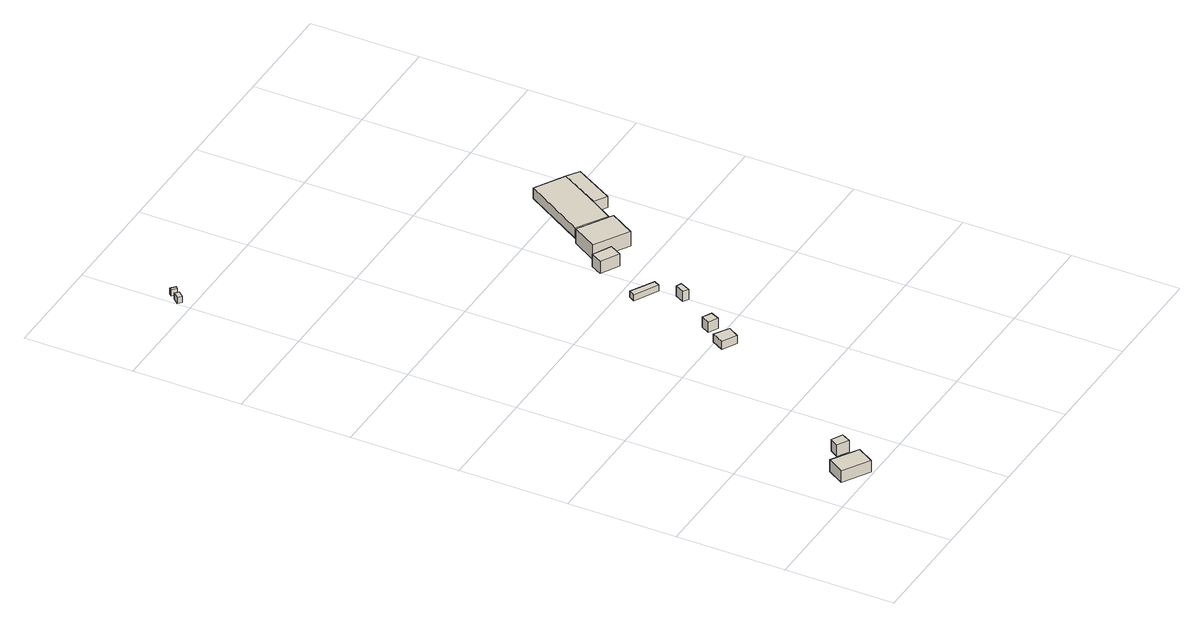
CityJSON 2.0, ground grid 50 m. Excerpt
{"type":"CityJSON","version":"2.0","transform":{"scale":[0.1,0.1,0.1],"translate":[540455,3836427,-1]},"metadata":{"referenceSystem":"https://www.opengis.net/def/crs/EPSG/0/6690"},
"CityObjects":{
"building1":{"type":"Building","attributes":{"class":"3001","measuredHeight":5.8,"BuildingDetailAttribute.specifiedBuildingCoverageRate":0.6,"BuildingDetailAttribute.surveyYear":2017,"BuildingTsunamiRiskAttribute.description":"1","BuildingTsunamiRiskAttribute.rank":"2","BuildingTsunamiRiskAttribute.depth":2.88,"BuildingHighTideRiskAttribute.description":"1","BuildingHighTideRiskAttribute.rank":"4","BuildingHighTideRiskAttribute.depth":5.85,"BuildingIDAttribute.prefecture":"27","BuildingIDAttribute.city":"27104"},"geometry":[{"type":"Solid","lod":"1","boundaries":[[[[0,1,2,3]],[[2,4,5,3]],[[1,6,4,2]],[[0,7,6,1]],[[3,5,7,0]],[[4,6,7,5]]]]}]},
"building2":{"type":"Building","attributes":{"計測周辺長":21.19,"1/2500図郭":56,"区名":"此花区","町丁目名称":"島屋６丁目","街区番号":1,"class":"3001","usage":"431","measuredHeight":5.8,"storeysAboveGround":1,"BuildingDetailAttribute.buildingRoofEdgeArea":27.81,"BuildingDetailAttribute.buildingStructureType":"610","BuildingDetailAttribute.buildingStructureOrgType":"2","BuildingDetailAttribute.detailedUsage":"1730","BuildingDetailAttribute.specifiedBuildingCoverageRate":0.6,"BuildingDetailAttribute.surveyYear":2017,"BuildingTsunamiRiskAttribute.description":"1","BuildingTsunamiRiskAttribute.rank":"2","BuildingTsunamiRiskAttribute.depth":2.92,"BuildingHighTideRiskAttribute.description":"1","BuildingHighTideRiskAttribute.rank":"4","BuildingHighTideRiskAttribute.depth":5.89,"BuildingIDAttribute.prefecture":"27","BuildingIDAttribute.city":"27104"},"geometry":[{"type":"Solid","lod":"1","boundaries":[[[[8,9,10,11]],[[10,12,13,11]],[[9,14,12,10]],[[8,15,14,9]],[[11,13,15,8]],[[12,14,15,13]]]]}]},
"building3":{"type":"Building","attributes":{"計測周辺長":11.34,"1/2500図郭":56,"区名":"此花区","町丁目名称":"島屋４丁目","街区番号":2,"class":"3001","usage":"401","storeysAboveGround":1,"BuildingDetailAttribute.buildingRoofEdgeArea":7.75,"BuildingDetailAttribute.buildingStructureType":"610","BuildingDetailAttribute.buildingStructureOrgType":"2","BuildingDetailAttribute.detailedUsage":"1350","BuildingDetailAttribute.specifiedBuildingCoverageRate":0.6,"BuildingDetailAttribute.surveyYear":2017,"BuildingTsunamiRiskAttribute.description":"1","BuildingTsunamiRiskAttribute.rank":"3","BuildingTsunamiRiskAttribute.depth":3.69,"BuildingHighTideRiskAttribute.description":"1","BuildingHighTideRiskAttribute.rank":"4","BuildingHighTideRiskAttribute.depth":6.83,"BuildingIDAttribute.prefecture":"27","BuildingIDAttribute.city":"27104"},"geometry":[{"type":"Solid","lod":"1","boundaries":[[[[16,17,18,19]],[[18,20,21,19]],[[17,22,20,18]],[[16,23,22,17]],[[19,21,23,16]],[[20,22,23,21]]]]}]},
"building4":{"type":"Building","attributes":{"class":"3001","BuildingDetailAttribute.specifiedBuildingCoverageRate":0.6,"BuildingDetailAttribute.surveyYear":2017,"BuildingTsunamiRiskAttribute.description":"1","BuildingTsunamiRiskAttribute.rank":"3","BuildingTsunamiRiskAttribute.depth":3.56,"BuildingHighTideRiskAttribute.description":"1","BuildingHighTideRiskAttribute.rank":"4","BuildingHighTideRiskAttribute.depth":6.7,"BuildingIDAttribute.prefecture":"27","BuildingIDAttribute.city":"27104"},"geometry":[{"type":"Solid","lod":"1","boundaries":[[[[24,25,26,27]],[[26,28,29,27]],[[25,30,28,26]],[[24,31,30,25]],[[27,29,31,24]],[[28,30,31,29]]]]}]},
"building5":{"type":"Building","attributes":{"計測周辺長":27.79,"1/2500図郭":56,"区名":"此花区","町丁目名称":"島屋６丁目","街区番号":1,"class":"3001","usage":"431","measuredHeight":3.8,"storeysAboveGround":1,"BuildingDetailAttribute.buildingRoofEdgeArea":47.72,"BuildingDetailAttribute.buildingStructureType":"610","BuildingDetailAttribute.buildingStructureOrgType":"2","BuildingDetailAttribute.detailedUsage":"1730","BuildingDetailAttribute.specifiedBuildingCoverageRate":0.6,"BuildingDetailAttribute.surveyYear":2017,"BuildingTsunamiRiskAttribute.description":"1","BuildingTsunamiRiskAttribute.rank":"2","BuildingTsunamiRiskAttribute.depth":2.8,"BuildingHighTideRiskAttribute.description":"1","BuildingHighTideRiskAttribute.rank":"4","BuildingHighTideRiskAttribute.depth":5.82,"BuildingIDAttribute.prefecture":"27","BuildingIDAttribute.city":"27104"},"geometry":[{"type":"Solid","lod":"1","boundaries":[[[[32,33,34,35]],[[34,36,37,35]],[[33,38,36,34]],[[32,39,38,33]],[[35,37,39,32]],[[36,38,39,37]]]]}]},
"building6":{"type":"Building","attributes":{"計測周辺長":18.9,"1/2500図郭":56,"区名":"此花区","町丁目名称":"島屋６丁目","街区番号":1,"class":"3001","usage":"431","measuredHeight":5.1,"storeysAboveGround":1,"BuildingDetailAttribute.buildingRoofEdgeArea":22.28,"BuildingDetailAttribute.buildingStructureType":"610","BuildingDetailAttribute.buildingStructureOrgType":"2","BuildingDetailAttribute.detailedUsage":"1730","BuildingDetailAttribute.specifiedBuildingCoverageRate":0.6,"BuildingDetailAttribute.surveyYear":2017,"BuildingTsunamiRiskAttribute.description":"1","BuildingTsunamiRiskAttribute.rank":"2","BuildingTsunamiRiskAttribute.depth":2.76,"BuildingHighTideRiskAttribute.description":"1","BuildingHighTideRiskAttribute.rank":"4","BuildingHighTideRiskAttribute.depth":5.79,"BuildingIDAttribute.prefecture":"27","BuildingIDAttribute.city":"27104"},"geometry":[{"type":"Solid","lod":"1","boundaries":[[[[40,41,42,43]],[[42,44,45,43]],[[41,46,44,42]],[[40,47,46,41]],[[43,45,47,40]],[[44,46,47,45]]]]}]},
"building7":{"type":"Building","attributes":{"計測周辺長":30.56,"1/2500図郭":56,"区名":"此花区","町丁目名称":"島屋６丁目","街区番号":1,"class":"3001","usage":"431","storeysAboveGround":1,"BuildingDetailAttribute.buildingRoofEdgeArea":37.47,"BuildingDetailAttribute.buildingStructureType":"610","BuildingDetailAttribute.buildingStructureOrgType":"2","BuildingDetailAttribute.detailedUsage":"1730","BuildingDetailAttribute.specifiedBuildingCoverageRate":0.6,"BuildingDetailAttribute.surveyYear":2017,"BuildingTsunamiRiskAttribute.description":"1","BuildingTsunamiRiskAttribute.rank":"2","BuildingTsunamiRiskAttribute.depth":2.78,"BuildingHighTideRiskAttribute.description":"1","BuildingHighTideRiskAttribute.rank":"4","BuildingHighTideRiskAttribute.depth":5.83,"BuildingIDAttribute.prefecture":"27","BuildingIDAttribute.city":"27104"},"geometry":[{"type":"Solid","lod":"1","boundaries":[[[[48,49,50,51]],[[50,52,53,51]],[[49,54,52,50]],[[48,55,54,49]],[[51,53,55,48]],[[52,54,55,53]]]]}]},
"building8":{"type":"Building","attributes":{"計測周辺長":15.55,"1/2500図郭":56,"区名":"此花区","町丁目名称":"島屋６丁目","街区番号":1,"class":"3001","usage":"431","measuredHeight":5.1,"storeysAboveGround":1,"BuildingDetailAttribute.buildingRoofEdgeArea":14.03,"BuildingDetailAttribute.buildingStructureType":"610","BuildingDetailAttribute.buildingStructureOrgType":"2","BuildingDetailAttribute.detailedUsage":"1730","BuildingDetailAttribute.specifiedBuildingCoverageRate":0.6,"BuildingDetailAttribute.surveyYear":2017,"BuildingTsunamiRiskAttribute.description":"1","BuildingTsunamiRiskAttribute.rank":"2","BuildingTsunamiRiskAttribute.depth":2.86,"BuildingHighTideRiskAttribute.description":"1","BuildingHighTideRiskAttribute.rank":"4","BuildingHighTideRiskAttribute.depth":5.88,"BuildingIDAttribute.prefecture":"27","BuildingIDAttribute.city":"27104"},"geometry":[{"type":"Solid","lod":"1","boundaries":[[[[56,57,58,59]],[[58,60,61,59]],[[57,62,60,58]],[[56,63,62,57]],[[59,61,63,56]],[[60,62,63,61]]]]}]},
"building9":{"type":"Building","attributes":{"計測周辺長":31.67,"1/2500図郭":56,"区名":"此花区","町丁目名称":"島屋６丁目","街区番号":1,"class":"3001","usage":"431","measuredHeight":6.1,"storeysAboveGround":1,"BuildingDetailAttribute.buildingRoofEdgeArea":59.56,"BuildingDetailAttribute.buildingStructureType":"610","BuildingDetailAttribute.buildingStructureOrgType":"2","BuildingDetailAttribute.detailedUsage":"1730","BuildingDetailAttribute.specifiedBuildingCoverageRate":0.6,"BuildingDetailAttribute.surveyYear":2017,"BuildingTsunamiRiskAttribute.description":"1","BuildingTsunamiRiskAttribute.rank":"2","BuildingTsunamiRiskAttribute.depth":2.93,"BuildingHighTideRiskAttribute.description":"1","BuildingHighTideRiskAttribute.rank":"4","BuildingHighTideRiskAttribute.depth":5.97,"BuildingIDAttribute.prefecture":"27","BuildingIDAttribute.city":"27104"},"geometry":[{"type":"Solid","lod":"1","boundaries":[[[[64,65,66,67]],[[66,68,69,67]],[[65,70,68,66]],[[64,71,70,65]],[[67,69,71,64]],[[68,70,71,69]]]]}]},
"building10":{"type":"Building","attributes":{"計測周辺長":63.29,"1/2500図郭":56,"区名":"此花区","町丁目名称":"島屋６丁目","街区番号":1,"class":"3001","usage":"431","measuredHeight":7.2,"storeysAboveGround":1,"BuildingDetailAttribute.buildingRoofEdgeArea":244.75,"BuildingDetailAttribute.buildingStructureType":"610","BuildingDetailAttribute.buildingStructureOrgType":"2","BuildingDetailAttribute.detailedUsage":"1730","BuildingDetailAttribute.specifiedBuildingCoverageRate":0.6,"BuildingDetailAttribute.surveyYear":2017,"BuildingTsunamiRiskAttribute.description":"1","BuildingTsunamiRiskAttribute.rank":"2","BuildingTsunamiRiskAttribute.depth":2.71,"BuildingHighTideRiskAttribute.description":"1","BuildingHighTideRiskAttribute.rank":"4","BuildingHighTideRiskAttribute.depth":5.74,"BuildingIDAttribute.prefecture":"27","BuildingIDAttribute.city":"27104"},"geometry":[{"type":"Solid","lod":"1","boundaries":[[[[72,73,74,75]],[[74,76,77,75]],[[73,78,76,74]],[[72,79,78,73]],[[75,77,79,72]],[[76,78,79,77]]]]}]},
"building11":{"type":"Building","attributes":{"計測周辺長":97.93,"1/2500図郭":56,"区名":"此花区","町丁目名称":"島屋６丁目","街区番号":1,"class":"3001","usage":"431","measuredHeight":5.1,"storeysAboveGround":1,"BuildingDetailAttribute.buildingRoofEdgeArea":526.03,"BuildingDetailAttribute.buildingStructureType":"610","BuildingDetailAttribute.buildingStructureOrgType":"2","BuildingDetailAttribute.detailedUsage":"1730","BuildingDetailAttribute.specifiedBuildingCoverageRate":0.6,"BuildingDetailAttribute.surveyYear":2017,"BuildingTsunamiRiskAttribute.description":"1","BuildingTsunamiRiskAttribute.rank":"2","BuildingTsunamiRiskAttribute.depth":2.75,"BuildingHighTideRiskAttribute.description":"1","BuildingHighTideRiskAttribute.rank":"4","BuildingHighTideRiskAttribute.depth":5.82,"BuildingIDAttribute.prefecture":"27","BuildingIDAttribute.city":"27104"},"geometry":[{"type":"Solid","lod":"1","boundaries":[[[[80,81,82,83,84]],[[83,85,86,84]],[[82,87,85,83]],[[81,88,87,82]],[[80,89,88,81]],[[84,86,89,80]],[[85,87,88,89,86]]]]}]},
"building12":{"type":"Building","attributes":{"計測周辺長":56.09,"1/2500図郭":56,"区名":"此花区","町丁目名称":"島屋６丁目","街区番号":1,"class":"3001","usage":"431","measuredHeight":5.4,"storeysAboveGround":1,"BuildingDetailAttribute.buildingRoofEdgeArea":142.78,"BuildingDetailAttribute.buildingStructureType":"610","BuildingDetailAttribute.buildingStructureOrgType":"2","BuildingDetailAttribute.detailedUsage":"1730","BuildingDetailAttribute.specifiedBuildingCoverageRate":0.6,"BuildingDetailAttribute.surveyYear":2017,"BuildingTsunamiRiskAttribute.description":"1","BuildingTsunamiRiskAttribute.rank":"3","BuildingTsunamiRiskAttribute.depth":3.01,"BuildingHighTideRiskAttribute.description":"1","BuildingHighTideRiskAttribute.rank":"4","BuildingHighTideRiskAttribute.depth":6.01,"BuildingIDAttribute.prefecture":"27","BuildingIDAttribute.city":"27104"},"geometry":[{"type":"Solid","lod":"1","boundaries":[[[[90,91,92,93]],[[92,94,95,93]],[[91,96,94,92]],[[90,97,96,91]],[[93,95,97,90]],[[94,96,97,95]]]]}]}
},
"vertices":[
[144,80,9],[192,159,9],[313,85,9],[266,7,9],[313,85,67],[266,7,67],[192,159,67],[144,80,67],
[296,180,10],[321,220,10],[371,193,10],[347,150,10],[371,193,68],[347,150,68],[321,220,68],[296,180,68],
[8,3064,2],[30,3089,2],[48,3074,2],[25,3049,2],[48,3074,32],[25,3049,32],[30,3089,32],[8,3064,32],
[42,3109,2],[52,3121,2],[75,3102,2],[65,3092,2],[75,3102,32],[65,3092,32],[52,3121,32],[42,3109,32],
[746,947,10],[776,1002,10],[843,962,10],[812,910,10],[843,962,49],[812,910,49],[776,1002,49],[746,947,49],
[823,1050,11],[845,1090,11],[887,1068,11],[868,1028,11],[887,1068,62],[868,1028,62],[845,1090,62],[823,1050,62],
[881,1423,10],[896,1450,10],[1002,1391,10],[989,1364,10],[1002,1391,40],[989,1364,40],[896,1450,40],[881,1423,40],
[968,1244,11],[990,1286,11],[1015,1274,11],[993,1229,11],[1015,1274,61],[993,1229,61],[990,1286,61],[968,1244,61],
[987,1634,9],[1016,1686,9],[1102,1642,9],[1072,1587,9],[1102,1642,70],[1072,1587,70],[1016,1686,70],[987,1634,70],
[1061,1707,9],[1130,1822,9],[1286,1729,9],[1217,1614,9],[1286,1729,81],[1217,1614,81],[1130,1822,81],[1061,1707,81],
[1357,1857,9],[1295,1757,9],[1160,1838,9],[1329,2122,9],[1465,2043,9],[1329,2122,61],[1465,2043,61],[1160,1838,61],[1295,1757,61],[1357,1857,61],
[1520,2006,8],[1415,1823,8],[1357,1857,8],[1465,2043,8],[1357,1857,62],[1465,2043,62],[1415,1823,62],[1520,2006,62]
]}
